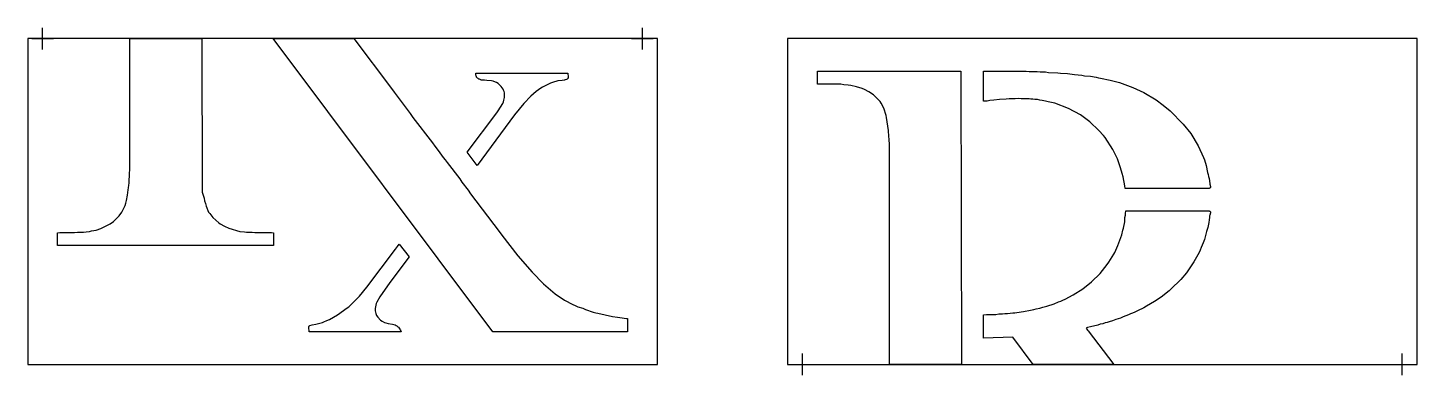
# Model space of a CAD drawing. Header units: inches. Extents: x 0 to 128, y -1 to 31.
import ezdxf

# ---------------------------------------------------------------- set-up
doc = ezdxf.new("R2010")
doc.units = ezdxf.units.IN
doc.header["$MEASUREMENT"] = 0
doc.layers.add('CUT', color=1, linetype='Continuous')
doc.layers.add('REG', color=5, linetype='Continuous')

msp = doc.modelspace()

# ---------------------------------------------------------------- linework, layer by layer
at = {"layer": 'CUT'}
for points in [[(0, 0), (58, 0), (58, 30), (0, 30)], [(16.06, 15.85), (16.2, 15.5), (16.24, 15.32), (16.29, 15.05), (16.36, 14.83), (16.43, 14.58), (16.66, 14.03), (16.76, 13.88), (17.04, 13.52), (17.6, 13.03), (17.73, 12.94), (18.11, 12.72), (18.52, 12.54), (19.52, 12.25), (19.95, 12.21), (20.16, 12.17), (20.66, 12.17), (20.92, 12.13), (22.44, 12.13), (22.64, 12.12), (22.64, 10.94), (2.75, 10.94), (2.75, 12.12), (2.94, 12.13), (4.29, 12.13), (4.57, 12.17), (5.14, 12.17), (5.37, 12.21), (5.68, 12.24), (5.88, 12.29), (6.3, 12.37), (6.74, 12.52), (7.58, 12.94), (7.89, 13.17), (8.41, 13.69), (8.67, 14.02), (8.77, 14.19), (8.97, 14.63), (9.02, 14.86), (9.1, 15.09), (9.19, 15.57), (9.24, 16.06), (9.29, 16.27), (9.3, 16.5), (9.33, 16.68), (9.36, 17.65), (9.4, 17.9), (9.4, 18.09), (9.4, 30), (9.4, 30), (16.02, 30)], [(33.51, 25.42), (33.75, 25.06), (35.24, 23.11), (35.48, 22.75), (37.29, 20.39), (37.49, 20.09), (37.82, 19.69), (38.28, 19.05), (38.46, 18.83), (38.62, 18.6), (39.79, 17.08), (39.99, 16.78), (40.57, 16.04), (40.79, 15.71), (43.44, 12.23), (43.66, 11.9), (45.16, 10), (46.47, 8.48), (47.5, 7.42), (48.57, 6.51), (49.45, 5.92), (50.21, 5.52), (50.44, 5.43), (50.68, 5.31), (51.13, 5.16), (51.39, 5.04), (52.09, 4.82), (52.33, 4.76), (52.51, 4.7), (53.86, 4.41), (54.33, 4.35), (54.53, 4.31), (55.16, 4.23), (55.25, 4.21), (55.25, 3), (42.85, 3), (22.61, 30), (30.04, 30)], [(70, 0), (128, 0), (128, 30), (70, 30)], [(78.62, 24.05), (78.51, 24.22), (78.05, 24.68), (77.9, 24.81), (77.48, 25.1), (77.07, 25.31), (76.88, 25.4), (76.36, 25.57), (75.82, 25.68), (75.58, 25.73), (75.17, 25.76), (74.9, 25.8), (72.93, 25.8), (72.82, 25.82), (72.75, 25.82), (72.75, 27), (85.95, 27), (86.02, 0), (86.02, 0), (79.4, 0), (79.4, 19.9), (79.4, 20.02), (79.37, 20.22), (79.36, 20.74), (79.33, 20.99), (79.3, 21.54), (79.12, 22.74), (79.07, 22.93), (78.86, 23.61)], [(100.38, 18.93), (99.96, 19.79), (99.24, 20.88), (99.09, 21.09), (98.68, 21.55), (97.84, 22.34), (96.98, 22.98), (95.87, 23.58), (94.62, 24.05), (93.99, 24.19), (93.77, 24.25), (93.44, 24.31), (93.24, 24.33), (93.01, 24.38), (92.78, 24.4), (92.6, 24.42), (92.42, 24.43), (92.24, 24.46), (91.51, 24.46), (91.23, 24.5), (90.97, 24.47), (90.41, 24.46), (90.14, 24.42), (89.53, 24.39), (89.01, 24.32), (88.62, 24.29), (88.39, 24.25), (88.19, 24.25), (88.03, 24.23), (88.03, 27), (91.97, 27), (92.24, 26.97), (92.99, 26.96), (93.25, 26.93), (93.77, 26.93), (94.04, 26.89), (94.89, 26.86), (95.15, 26.82), (95.78, 26.79), (95.99, 26.75), (96.21, 26.74), (96.43, 26.7), (97.11, 26.64), (97.36, 26.59), (97.89, 26.53), (98.43, 26.44), (98.63, 26.39), (98.83, 26.37), (99.7, 26.19), (100.56, 25.96), (101.81, 25.51), (102.83, 25.03), (103.95, 24.35), (104.59, 23.88), (105.25, 23.34), (106.44, 22.12), (107.13, 21.25), (107.81, 20.14), (108.3, 19.04), (108.39, 18.83), (108.55, 18.33), (108.69, 17.68), (108.75, 17.48), (108.78, 17.3), (108.82, 17.12), (108.89, 16.65), (108.9, 16.61), (108.96, 16.39), (108.96, 16.38), (108.96, 16.36), (108.96, 16.34), (108.96, 16.33), (108.95, 16.31), (108.95, 16.3), (108.94, 16.28), (108.93, 16.27), (108.93, 16.26), (108.92, 16.25), (108.9, 16.24), (108.89, 16.23), (108.88, 16.22), (108.86, 16.21), (108.85, 16.21), (108.83, 16.2), (108.82, 16.2), (108.8, 16.2), (108.57, 16.2), (108.54, 16.2), (101.36, 16.2), (101.36, 16.2), (101.11, 16.2), (101.05, 16.44), (101.05, 16.44), (100.91, 17.28), (100.81, 17.59), (100.68, 18.1)], [(49.67, 26.26), (49.65, 26.25), (49.49, 26.2), (49.49, 26.19), (49.48, 26.19), (49.43, 26.19), (49.24, 26.15), (48.84, 26.11), (48.33, 25.97), (48.15, 25.9), (47.42, 25.52), (47.26, 25.43), (46.83, 25.13), (46.33, 24.71), (45.7, 24.04), (44.83, 22.98), (41.4, 18.33), (40.48, 19.53), (43.2, 23.17), (43.34, 23.36), (43.75, 24.03), (43.82, 24.19), (43.86, 24.32), (43.91, 24.57), (43.92, 24.88), (43.91, 25.01), (43.89, 25.12), (43.84, 25.24), (43.78, 25.36), (43.62, 25.58), (43.43, 25.77), (43.32, 25.86), (43.19, 25.95), (43.1, 25.99), (42.86, 26.08), (42.73, 26.12), (42.3, 26.15), (42.07, 26.19), (41.77, 26.19), (41.75, 26.2), (41.6, 26.27), (41.56, 26.28), (41.52, 26.3), (41.48, 26.33), (41.44, 26.35), (41.41, 26.39), (41.38, 26.42), (41.35, 26.46), (41.33, 26.5), (41.31, 26.54), (41.3, 26.58), (41.29, 26.63), (41.29, 26.67), (41.28, 26.81), (41.47, 26.81), (49.44, 26.81), (49.45, 26.81), (49.45, 26.81), (49.76, 26.81), (49.78, 26.44), (49.78, 26.42), (49.77, 26.4), (49.77, 26.38), (49.76, 26.36), (49.76, 26.35), (49.75, 26.33), (49.74, 26.31), (49.73, 26.3), (49.71, 26.29), (49.7, 26.28), (49.68, 26.27)], [(88.03, 4.56), (88.09, 4.57), (88.32, 4.6), (89.18, 4.6), (89.45, 4.64), (89.81, 4.64), (90, 4.67), (90.26, 4.68), (90.76, 4.74), (90.93, 4.75), (91.51, 4.83), (91.74, 4.88), (92.36, 4.98), (92.52, 5.02), (92.69, 5.05), (92.91, 5.12), (93.24, 5.18), (93.5, 5.26), (93.88, 5.35), (94.54, 5.57), (94.96, 5.76), (95.16, 5.83), (95.34, 5.92), (95.56, 6), (96.32, 6.39), (97.2, 6.96), (98, 7.61), (98.78, 8.37), (99.44, 9.19), (99.6, 9.42), (100.04, 10.14), (100.14, 10.31), (100.43, 10.94), (100.79, 11.93), (100.88, 12.35), (100.93, 12.55), (101.05, 13.14), (101.08, 13.53), (101.12, 13.74), (101.12, 13.89), (101.12, 13.89), (101.12, 13.89), (101.17, 14.13), (101.42, 14.13), (108.54, 14.13), (108.61, 14.13), (108.81, 14.13), (108.83, 14.13), (108.84, 14.13), (108.85, 14.13), (108.87, 14.12), (108.88, 14.12), (108.9, 14.11), (108.91, 14.1), (108.92, 14.09), (108.93, 14.08), (108.94, 14.06), (108.95, 14.05), (108.95, 14.04), (108.96, 14.02), (108.96, 14.01), (108.96, 13.99), (108.96, 13.98), (108.96, 13.96), (108.96, 13.95), (108.9, 13.75), (108.88, 13.69), (108.87, 13.54), (108.83, 13.32), (108.8, 13.08), (108.76, 12.91), (108.71, 12.6), (108.6, 12.25), (108.48, 11.74), (108.4, 11.51), (108.27, 11.2), (108.11, 10.76), (107.99, 10.52), (107.91, 10.31), (107.43, 9.45), (106.74, 8.43), (106.22, 7.81), (105.31, 6.91), (105.16, 6.78), (104.4, 6.19), (103.8, 5.78), (103.07, 5.37), (102.83, 5.22), (102.23, 4.92), (101.98, 4.82), (101.77, 4.71), (101.6, 4.65), (101.39, 4.55), (100.91, 4.38), (100.66, 4.26), (100.25, 4.14), (99.94, 4.01), (99.62, 3.93), (99.43, 3.86), (99.24, 3.81), (99.04, 3.74), (98.79, 3.69), (98.57, 3.61), (97.91, 3.47), (97.64, 3.38), (97.51, 3.33), (97.64, 3.16), (97.69, 3.1), (100.04, 0), (92.61, 0), (92.61, 0), (90.74, 2.49), (88.03, 2.42)], [(25.93, 3.55), (25.94, 3.55), (25.95, 3.56), (25.97, 3.57), (25.98, 3.57), (26.19, 3.65), (26.19, 3.65), (26.21, 3.65), (26.53, 3.7), (27.14, 3.87), (27.26, 3.91), (27.54, 4.05), (27.78, 4.14), (28.52, 4.55), (29.43, 5.2), (29.58, 5.31), (30.55, 6.28), (31.24, 7.1), (33.88, 10.62), (34.06, 10.87), (34.22, 11.08), (35.14, 9.89), (33.35, 7.53), (32.42, 6.21), (32.16, 5.74), (32.09, 5.59), (32.01, 5.14), (32, 5.03), (32.01, 4.94), (32.07, 4.67), (32.13, 4.51), (32.24, 4.34), (32.5, 4.07), (32.65, 3.97), (32.85, 3.87), (32.99, 3.81), (33.21, 3.75), (33.6, 3.69), (33.85, 3.63), (33.93, 3.59), (34.01, 3.54), (34.09, 3.47), (34.16, 3.41), (34.22, 3.33), (34.28, 3.25), (34.32, 3.17), (34.36, 3.08), (34.39, 3), (33.64, 3), (26.25, 3), (26.24, 3), (26.24, 3), (25.91, 3), (25.89, 3.44), (25.89, 3.45), (25.89, 3.47), (25.89, 3.48), (25.9, 3.49), (25.9, 3.5), (25.91, 3.51), (25.92, 3.53), (25.92, 3.54)]]:
    msp.add_lwpolyline(points, close=True, dxfattribs=at)
at = {"layer": 'REG'}
for points in [[(1.37, 29), (1.37, 31)], [(56.62, 29), (56.62, 31)], [(0.37, 30), (2.37, 30)], [(55.62, 30), (57.62, 30)], [(70.38, 0), (72.38, 0)], [(71.38, -1), (71.38, 1)], [(125.62, 0), (127.62, 0)], [(126.62, -1), (126.62, 1)]]:
    msp.add_lwpolyline(points, dxfattribs=at)

doc.saveas('drawing.dxf')
